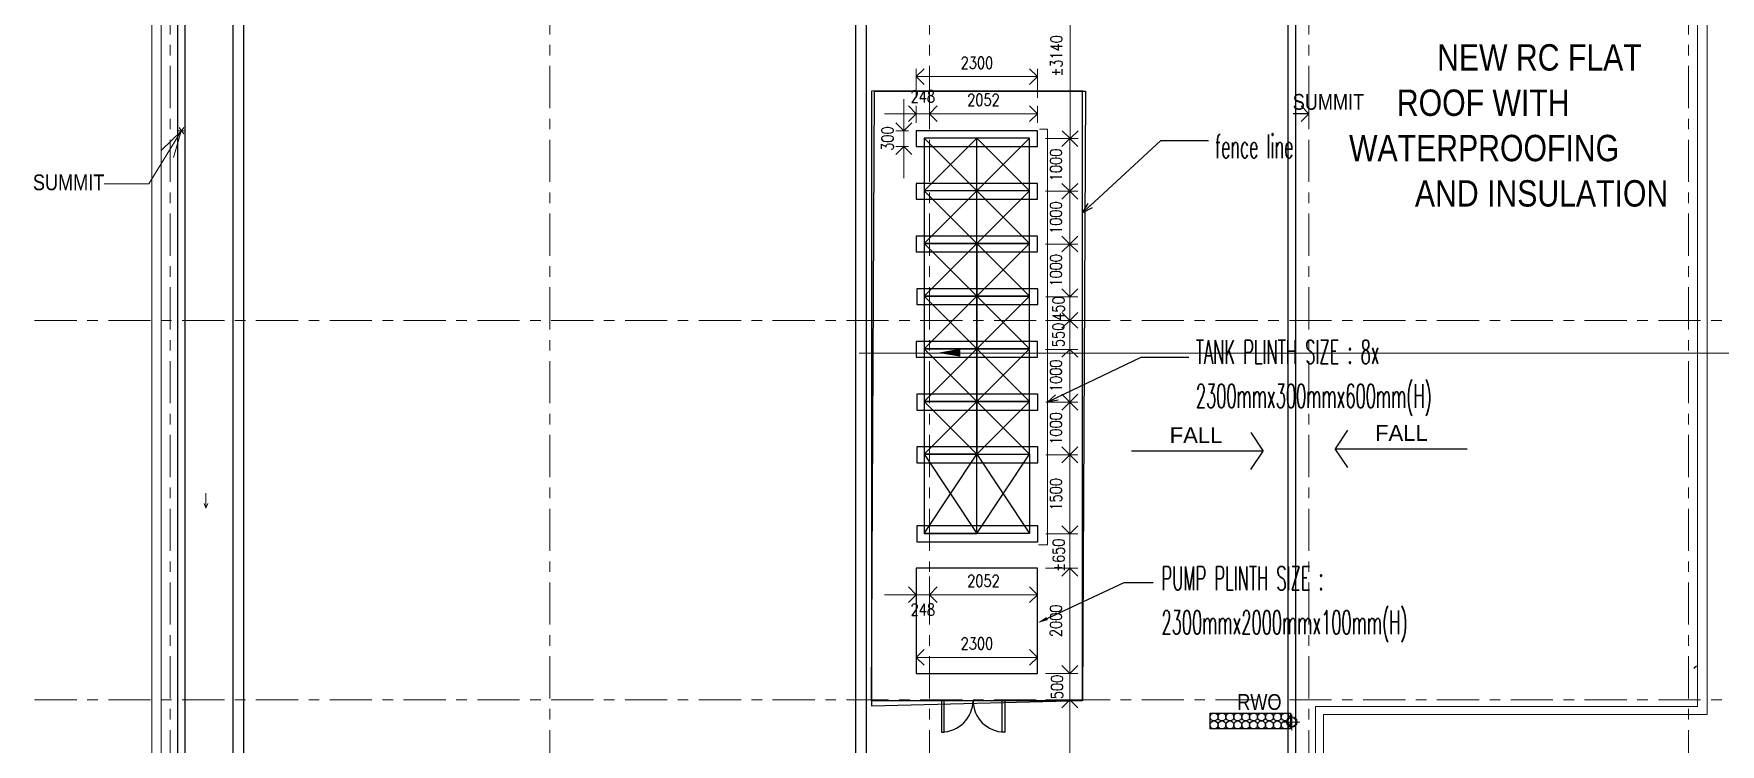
# Model space of a CAD drawing. Header units: millimetres. Extents: x 401980 to 1130603, y 21610 to 442280.
# Drawn here: x 910577 to 942565, y 132878 to 146361 of the extents above; entities that cross this region are included whole.
import ezdxf
from ezdxf.lldxf.tags import DXFTag

# ---------------------------------------------------------------- set-up
doc = ezdxf.new("R2010")
doc.units = ezdxf.units.MM
doc.header["$LTSCALE"] = 100
doc.linetypes.add('IDA - Grid Line', pattern=[14, 8, -2, 2, -2])
for name, color, linetype, lineweight in [('A-_ANOT----_A', 8, 'Continuous', 9), ('A-_ANOT----_A-2', 8, 'Continuous', 25), ('A-_ANOTTEXT_T', 8, 'Continuous', 9), ('A-_DETA----_E-1', 8, 'Continuous', 9), ('A-_DETA----_E-2', 8, 'Continuous', 9), ('A-_GENM----_M-9', 8, 'Continuous', 9), ('A-_WALL----_E', 8, 'Continuous', 9), ('M-_WATR----_E', 8, 'Continuous', 9), ('M-_WATR----_E-1', 8, 'Continuous', 9), ('S-_ANOTGRID_E-1', 8, 'IDA - Grid Line', 9)]:
    doc.layers.add(name, color=color, linetype=linetype, lineweight=lineweight)
for name, color, linetype in [('E-P-Iso-DB', 1, 'Continuous'), ('FENCE LINE', 8, 'S-FENCE'), ('M-_DWAT FHP', 1, 'Continuous'), ('M-_DWAT----_E-N', 8, 'Continuous'), ('M-_DWATCOPI_E-N', 8, 'Continuous'), ('M-_FIRE----_T-_N', 3, 'Continuous'), ('M-_SANI----_T-N', 160, 'Continuous'), ('M-_SANITEXT', 160, 'Continuous'), ('M-ACMV_Plinth', 5, 'Continuous'), ('M-ACMV_Ref Pipe', 134, '500-1-RP')]:
    doc.layers.add(name, color=color, linetype=linetype)
doc.styles.add('Arial Narrow_1', font='ARIALN.TTF', dxfattribs={"height": 90})
doc.styles.add('Arial_3', font='arial.ttf', dxfattribs={"height": 200})
doc.styles.add('MtXpl_simplex_shx', font='simplex.shx')
doc.styles.add('TW_Romans', font='romans.shx', dxfattribs={"width": 0.8})
doc.linetypes.add('500-1-RP', pattern='A,0.75,-0.5,0.75,-0.5,0.75,-0.5,0.75,-1.7,["RP",Standard,S=1,R=0,X=-1,Y=-0.5],-1.7', length=7.9)
tags = doc.linetypes.add('S-FENCE', pattern='A,0.3,-0.1,["/",Standard,S=0.1,R=0,X=-0.05,Y=-0.05],-0.1', length=0.5).pattern_tags.tags
tags[15:16] = [DXFTag(74, 4), DXFTag(75, 0), DXFTag(340, '0'), DXFTag(46, 1.0), DXFTag(50, 0.0), DXFTag(44, 0.0), DXFTag(45, 0.0)]
tags[4:5] = [DXFTag(74, 4), DXFTag(75, 0), DXFTag(340, '0'), DXFTag(46, 1.0), DXFTag(50, 0.0), DXFTag(44, 0.0), DXFTag(45, 0.0)]

# ---------------------------------------------------------------- blocks, each defined once
blk = doc.blocks.new('_Open30')
at = {"color": 0, "linetype": 'ByBlock', "lineweight": -2}
for p, q in [((-1, 0.27), (0, 0)), ((0, 0), (-1, -0.27)), ((0, 0), (-1, 0))]:
    blk.add_line(p, q, dxfattribs=at)
blk = doc.blocks.new('_Open90')
at = {"color": 0, "linetype": 'ByBlock', "lineweight": -2}
for p, q in [((0, 0), (-1, 0)), ((-0.5, 0.5), (0, 0)), ((0, 0), (-0.5, -0.5))]:
    blk.add_line(p, q, dxfattribs=at)
blk = doc.blocks.new('Archi 3')
at = {"layer": 'A-_ANOTTEXT_T'}
blk.add_hatch(color=8, dxfattribs=at).paths.add_polyline_path([(927764, 140308), (928139, 140242), (928139, 140374)])
at = {"color": 8}
for p, q in [((913301, 184202), (913301, 104852)), ((913451, 104852), (913451, 184202)), ((914362, 122120), (914362, 171966)), ((926366, 171966), (926366, 122120)), ((914562, 122320), (914562, 171766)), ((926166, 171766), (926166, 122320)), ((934364, 158111), (934364, 130931)), ((934514, 130931), (934514, 158111))]:
    blk.add_line(p, q, dxfattribs=at)
at = {"color": 8, "linetype": 'ByBlock', "lineweight": -2}
for p, q in [((934614, 144994), (934764, 144844)), ((934764, 144844), (934464, 144844)), ((934764, 144844), (934614, 144694))]:
    blk.add_line(p, q, dxfattribs=at)
at = {"color": 8, "lineweight": 9}
for p, q in [((929653, 144549), (929802, 144549)), ((929802, 144549), (929802, 136660)), ((929802, 136660), (929636, 136660))]:
    blk.add_line(p, q, dxfattribs=at)
at = {"color": 8, "linetype": 'ByBlock'}
blk.add_line((942064, 134320), (942114, 134370), dxfattribs=at)
blk.add_line((942064, 134320), (942114, 134370), dxfattribs=at)
at = {"color": 8, "lineweight": -2}
blk.add_line((942089, 134296), (942089, 134295), dxfattribs=at)
blk.add_line((942089, 134296), (942089, 134295), dxfattribs=at)
at = {"layer": 'A-_ANOT----_A-2', "color": 8, "lineweight": 13}
for p, q in [((930236, 147211), (930236, 144671)), ((927316, 145144), (927316, 145697)), ((929616, 145144), (929616, 145697)), ((927616, 145547), (929316, 145547)), ((927080, 144821), (927080, 145121)), ((927316, 144671), (927316, 144994)), ((927564, 144671), (927564, 144994)), ((927564, 144671), (927564, 144994)), ((929616, 144671), (929616, 144994)), ((927016, 144844), (926716, 144844)), ((927564, 144844), (927316, 144844)), ((929316, 144844), (927864, 144844)), ((927864, 144844), (928164, 144844)), ((927166, 144521), (926930, 144521)), ((927080, 144521), (927080, 144221)), ((929766, 144371), (930386, 144371)), ((929766, 144371), (930378, 144371)), ((927166, 144221), (926930, 144221)), ((930228, 144071), (930228, 143671)), ((927080, 143921), (927080, 143621)), ((929766, 143371), (930378, 143371)), ((929766, 143371), (930378, 143371)), ((930228, 143071), (930228, 142671)), ((929766, 142371), (930378, 142371)), ((929766, 142371), (930378, 142371)), ((930228, 141671), (930228, 142071)), ((930228, 141671), (930228, 141971)), ((930228, 141221), (930228, 141521)), ((929774, 141371), (930378, 141371)), ((929774, 141371), (930378, 141371)), ((930228, 140921), (930228, 141371)), ((929766, 140921), (930378, 140921)), ((929766, 140921), (930378, 140921)), ((930228, 140371), (930228, 140921)), ((930228, 140621), (930228, 140321)), ((929766, 140371), (930378, 140371)), ((929766, 140371), (930378, 140371)), ((930228, 140071), (930228, 139671)), ((930228, 140071), (930228, 139771)), ((929774, 139371), (930378, 139371)), ((929774, 139371), (930378, 139371)), ((930228, 139071), (930228, 138671)), ((929774, 138371), (930378, 138371)), ((929774, 138371), (930378, 138371)), ((930228, 138071), (930228, 137171)), ((930228, 137171), (930228, 137471)), ((929774, 136871), (930378, 136871)), ((929774, 136871), (930378, 136871)), ((930228, 136221), (930228, 136871)), ((927316, 136061), (927316, 135567)), ((927564, 136061), (927564, 135567)), ((927564, 136061), (927564, 135567)), ((929616, 136061), (929616, 135567)), ((929766, 136221), (930378, 136221)), ((929766, 136221), (930378, 136221)), ((927016, 135717), (926716, 135717)), ((927564, 135717), (927316, 135717)), ((927864, 135717), (929316, 135717)), ((927864, 135717), (928164, 135717)), ((930228, 135921), (930228, 134521)), ((930228, 135921), (930228, 135621)), ((927316, 134361), (927316, 134678)), ((929616, 134361), (929616, 134678)), ((930228, 134521), (930228, 134821)), ((927616, 134528), (929316, 134528)), ((929766, 134221), (930378, 134221)), ((929766, 134221), (930378, 134221)), ((930228, 134221), (930228, 133721)), ((929766, 133721), (930378, 133721)), ((929766, 133721), (930378, 133721)), ((930228, 131411), (930228, 133421)), ((930228, 133421), (930228, 133121))]:
    blk.add_line(p, q, dxfattribs=at)
at = {"layer": 'A-_ANOT----_A-2', "color": 8}
for p, q in [((935497, 138839), (935262, 138485)), ((933663, 138797), (933898, 138443)), ((933898, 138443), (931398, 138443)), ((933661, 138091), (933898, 138443)), ((935262, 138485), (937762, 138485)), ((935499, 138133), (935262, 138485))]:
    blk.add_line(p, q, dxfattribs=at)
at = {"layer": 'A-_ANOTTEXT_T', "color": 8}
for p, q in [((913376, 144509), (912759, 143513)), ((913376, 144509), (912759, 143513)), ((913376, 144509), (912999, 144154)), ((913376, 144509), (912999, 144154)), ((913376, 144509), (913226, 144013)), ((913376, 144509), (913226, 144013)), ((912348, 143513), (911913, 143513)), ((912348, 143513), (911913, 143513)), ((912759, 143513), (912348, 143513)), ((912759, 143513), (912348, 143513)), ((926232, 140298), (943108, 140298)), ((928139, 140374), (927764, 140308)), ((927764, 140308), (928139, 140242)), ((928139, 140242), (928139, 140374))]:
    blk.add_line(p, q, dxfattribs=at)
at = {"layer": 'A-_DETA----_E-1', "color": 8}
for p, q in [((913306, 144521), (913456, 144521)), ((913306, 144521), (913456, 144521)), ((913381, 144521), (913338, 144582)), ((913381, 144521), (913338, 144582)), ((913381, 144521), (913338, 144459)), ((913381, 144521), (913338, 144459)), ((913381, 144521), (913424, 144582)), ((913381, 144521), (913424, 144582)), ((913381, 144521), (913421, 144463)), ((913381, 144521), (913421, 144463))]:
    blk.add_line(p, q, dxfattribs=at)
at = {"layer": 'A-_DETA----_E-2', "color": 8}
blk.add_circle((934439, 133302), 100, dxfattribs=at)
at = {"layer": 'A-_GENM----_M-9', "color": 8}
for p, q in [((913844, 137646), (913844, 137361)), ((913844, 137646), (913844, 137361)), ((913844, 137361), (913812, 137447)), ((913844, 137361), (913812, 137447)), ((913844, 137361), (913876, 137447)), ((913844, 137361), (913876, 137447))]:
    blk.add_line(p, q, dxfattribs=at)
at = {"layer": 'A-_WALL----_E', "color": 8}
for p, q in [((912814, 104646), (912814, 184396)), ((912994, 184246), (912994, 104796)), ((942134, 133596), (942134, 155446)), ((942314, 155446), (942314, 133446)), ((934889, 130931), (934889, 133596)), ((935039, 133596), (934889, 133596)), ((935039, 133596), (942134, 133596)), ((942089, 133446), (935039, 133446)), ((935039, 133446), (935039, 130931)), ((942089, 133446), (942314, 133446))]:
    blk.add_line(p, q, dxfattribs=at)
at = {"layer": 'FENCE LINE', "color": 8, "ltscale": 2500}
for p, q in [((930466, 145275), (926466, 145271)), ((926466, 133700), (926523, 145273)), ((926466, 145271), (926466, 133611)), ((926523, 145273), (930523, 145273)), ((930466, 133711), (930466, 145275)), ((930523, 145273), (930466, 133700)), ((926466, 133611), (930466, 133711)), ((930466, 133700), (926466, 133700))]:
    blk.add_line(p, q, dxfattribs=at)
at = {"layer": 'FENCE LINE', "color": 8}
for p, q in [((927793, 133711), (927793, 133111)), ((927843, 133111), (927843, 133711)), ((928943, 133111), (928943, 133711)), ((928993, 133711), (928993, 133111)), ((927793, 133111), (927843, 133111)), ((928993, 133111), (928943, 133111))]:
    blk.add_line(p, q, dxfattribs=at)
for centre, start, end in [((927793, 133711), 270, 0), ((928993, 133711), 180, 270)]:
    blk.add_arc(centre, 600, start, end, dxfattribs=at)
at = {"layer": 'M-_DWAT FHP', "color": 8, "lineweight": 13}
blk.add_line((934764, 144671), (934764, 144994), dxfattribs=at)
at = {"layer": 'M-_DWAT----_E-N', "color": 8}
for p, q in [((929466, 144381), (927466, 144381)), ((927466, 144381), (927466, 142381)), ((927466, 144381), (928466, 143381)), ((929466, 144381), (927466, 144381)), ((927466, 144381), (927466, 142381)), ((927466, 144381), (928466, 143381)), ((929466, 144381), (927466, 144381)), ((927466, 144381), (927466, 142381)), ((927466, 144381), (928466, 143381)), ((929466, 144381), (927466, 144381)), ((927466, 144381), (927466, 141381)), ((927466, 144381), (928466, 143381)), ((927466, 144381), (928466, 143381)), ((927466, 144381), (928466, 143381)), ((927466, 143381), (928466, 144381)), ((927466, 144381), (928466, 143381)), ((928466, 142381), (928466, 144381)), ((928466, 142381), (928466, 144381)), ((928466, 143381), (929466, 144381)), ((928466, 144381), (929466, 143381)), ((928466, 142381), (928466, 144381)), ((928466, 142381), (928466, 144381)), ((928466, 143381), (929466, 144381)), ((928466, 144381), (929466, 143381)), ((928466, 142381), (928466, 144381)), ((928466, 142381), (928466, 144381)), ((928466, 143381), (929466, 144381)), ((928466, 144381), (929466, 143381)), ((928466, 142381), (928466, 144381)), ((928466, 142381), (928466, 144381)), ((928466, 143381), (929466, 144381)), ((928466, 144381), (929466, 143381)), ((928466, 142381), (928466, 144381)), ((928466, 142381), (928466, 144381)), ((928466, 143381), (929466, 144381)), ((928466, 144381), (929466, 143381)), ((928466, 142381), (928466, 144381)), ((928466, 142381), (928466, 144381)), ((928466, 143381), (929466, 144381)), ((928466, 144381), (929466, 143381)), ((928466, 142381), (928466, 144381)), ((928466, 142381), (928466, 144381)), ((928466, 143381), (929466, 144381)), ((928466, 144381), (929466, 143381)), ((929466, 142381), (929466, 144381)), ((929466, 142381), (929466, 144381)), ((929466, 142381), (929466, 144381)), ((929466, 141381), (929466, 144381)), ((929466, 143381), (927466, 143381)), ((927466, 142381), (928466, 143381)), ((927466, 143381), (928466, 142381)), ((929466, 143381), (927466, 143381)), ((927466, 142381), (928466, 143381)), ((927466, 143381), (928466, 142381)), ((929466, 143381), (927466, 143381)), ((927466, 142381), (928466, 143381)), ((927466, 143381), (928466, 142381)), ((927466, 142381), (928466, 143381)), ((927466, 143381), (928466, 142381)), ((927466, 142381), (928466, 143381)), ((927466, 143381), (928466, 142381)), ((929466, 143381), (927466, 143381)), ((927466, 142381), (928466, 143381)), ((927466, 143381), (928466, 142381)), ((927466, 142381), (928466, 143381)), ((927466, 143381), (928466, 142381)), ((928466, 142381), (929466, 143381)), ((928466, 143381), (929466, 142381)), ((928466, 142381), (929466, 143381)), ((928466, 143381), (929466, 142381)), ((928466, 142381), (929466, 143381)), ((928466, 143381), (929466, 142381)), ((928466, 142381), (929466, 143381)), ((928466, 143381), (929466, 142381)), ((928466, 142381), (929466, 143381)), ((928466, 143381), (929466, 142381)), ((928466, 142381), (929466, 143381)), ((928466, 143381), (929466, 142381)), ((928466, 142381), (929466, 143381)), ((928466, 143381), (929466, 142381)), ((927466, 142381), (929466, 142381)), ((927466, 142381), (929466, 142381)), ((927466, 142381), (929466, 142381)), ((928466, 142381), (927466, 142381)), ((927466, 142381), (927466, 141381)), ((927466, 141381), (928466, 142381)), ((927466, 142381), (928466, 141381)), ((928466, 141381), (928466, 142381)), ((929466, 142381), (928466, 142381)), ((928466, 142381), (928466, 141381)), ((928466, 141381), (929466, 142381)), ((928466, 142381), (929466, 141381)), ((929466, 141381), (929466, 142381)), ((929466, 141381), (927466, 141381)), ((929466, 141381), (927466, 141381)), ((929466, 141381), (927466, 141381)), ((927466, 141381), (929466, 141381)), ((929466, 141381), (927466, 141381)), ((927466, 141381), (928466, 141381)), ((928466, 141381), (927466, 141381)), ((927466, 141381), (927466, 140381)), ((927466, 140381), (928466, 141381)), ((927466, 141381), (928466, 140381)), ((928466, 141381), (929466, 141381)), ((928466, 140381), (928466, 141381)), ((929466, 141381), (928466, 141381)), ((928466, 141381), (928466, 140381)), ((928466, 140381), (929466, 141381)), ((928466, 141381), (929466, 140381)), ((929466, 140381), (929466, 141381)), ((929466, 140381), (927466, 140381)), ((929466, 140381), (927466, 140381)), ((929466, 140381), (927466, 140381)), ((929466, 140381), (927466, 140381)), ((927466, 140381), (928466, 140381)), ((928466, 140381), (927466, 140381)), ((927466, 140381), (927466, 139381)), ((927466, 139381), (928466, 140381)), ((927466, 140381), (928466, 139381)), ((928466, 140381), (929466, 140381)), ((928466, 139381), (928466, 140381)), ((929466, 140381), (928466, 140381)), ((928466, 140381), (928466, 139381)), ((928466, 139381), (929466, 140381)), ((928466, 140381), (929466, 139381)), ((929466, 139381), (929466, 140381)), ((929466, 139381), (927466, 139381)), ((929466, 139381), (927466, 139381)), ((929466, 139381), (927466, 139381)), ((929466, 139381), (927466, 139381)), ((927466, 139381), (928466, 139381)), ((928466, 139381), (927466, 139381)), ((927466, 139381), (927466, 138381)), ((927466, 138381), (928466, 139381)), ((927466, 139381), (928466, 138381)), ((928466, 139381), (929466, 139381)), ((928466, 138381), (928466, 139381)), ((929466, 139381), (928466, 139381)), ((928466, 139381), (928466, 138381)), ((928466, 138381), (929466, 139381)), ((928466, 139381), (929466, 138381)), ((929466, 138381), (929466, 139381)), ((927466, 138381), (928466, 138381)), ((927466, 138381), (928466, 136881)), ((928466, 138381), (927466, 138381)), ((927466, 138381), (927466, 136881)), ((927466, 136881), (928466, 138381)), ((928466, 138381), (929466, 138381)), ((928466, 136881), (929466, 138381)), ((928466, 138381), (929466, 136881)), ((928466, 136881), (928466, 138381)), ((928466, 136881), (928466, 138381)), ((928466, 138381), (929466, 138381)), ((929466, 138381), (929466, 136881)), ((927466, 136881), (928466, 136881)), ((929466, 136881), (927466, 136881)), ((929466, 136881), (927466, 136881)), ((929466, 136881), (927466, 136881)), ((929466, 136881), (927466, 136881)), ((929466, 136881), (928466, 136881))]:
    blk.add_line(p, q, dxfattribs=at)
at = {"layer": 'M-_DWATCOPI_E-N', "color": 8}
for p, q in [((929616, 136221), (927316, 136221)), ((927316, 136221), (927316, 134221)), ((929616, 134221), (929616, 136221)), ((927316, 134221), (929616, 134221))]:
    blk.add_line(p, q, dxfattribs=at)
at = {"layer": 'M-_FIRE----_T-_N', "color": 8}
blk.add_lwpolyline([(929797, 135265), (931258, 135946), (931808, 135946)], dxfattribs=at)
blk.add_solid([(929811, 135235), (929616, 135181), (929783, 135295)], dxfattribs=at)
at = {"layer": 'M-_SANITEXT', "color": 8}
for points in [[(930613, 143098), (931955, 144335), (932859, 144335)], [(929982, 139457), (931582, 140224), (932486, 140224)]]:
    blk.add_lwpolyline(points, dxfattribs=at)
at = {"layer": 'M-_WATR----_E', "color": 8}
for p, q in [((934438, 133442), (934438, 133142)), ((934289, 133299), (934589, 133299))]:
    blk.add_line(p, q, dxfattribs=at)
at = {"layer": 'M-_WATR----_E-1', "color": 8}
for start, end in [(0, 180), (180, 0)]:
    blk.add_arc((934439, 133299), 84.1, start, end, dxfattribs=at)
at = {"layer": 'M-ACMV_Plinth', "color": 8}
for p, q in [((929616, 144521), (927316, 144521)), ((927316, 144521), (927316, 144221)), ((929616, 144221), (929616, 144521)), ((927316, 144221), (929616, 144221)), ((929616, 143521), (927316, 143521)), ((927316, 143521), (927316, 143221)), ((929616, 143221), (929616, 143521)), ((927316, 143221), (929616, 143221)), ((929616, 142521), (927316, 142521)), ((927316, 142521), (927316, 142221)), ((929616, 142221), (929616, 142521)), ((927316, 142221), (929616, 142221)), ((929624, 141521), (927324, 141521)), ((927324, 141521), (927324, 141221)), ((929624, 141221), (929624, 141521)), ((927324, 141221), (929624, 141221)), ((929616, 140521), (927316, 140521)), ((927316, 140521), (927316, 140221)), ((929616, 140221), (929616, 140521)), ((927316, 140221), (929616, 140221)), ((929624, 139521), (927324, 139521)), ((927324, 139521), (927324, 139221)), ((929624, 139221), (929624, 139521)), ((927324, 139221), (929624, 139221)), ((929624, 138521), (927324, 138521)), ((927324, 138521), (927324, 138221)), ((929624, 138221), (929624, 138521)), ((927324, 138221), (929624, 138221)), ((929624, 137021), (927324, 137021)), ((927324, 137021), (927324, 136721)), ((929624, 136721), (929624, 137021)), ((927324, 136721), (929624, 136721)), ((929616, 136221), (927316, 136221)), ((927316, 136221), (927316, 134221)), ((929616, 134221), (929616, 136221)), ((927316, 134221), (929616, 134221))]:
    blk.add_line(p, q, dxfattribs=at)
at = {"layer": 'M-ACMV_Ref Pipe', "color": 8, "linetype": 'Continuous'}
blk.add_lwpolyline([(934414, 133471), (934414, 133171), (932889, 133171), (932889, 133471)], close=True, dxfattribs=at)
for centre in [(932964, 133396), (933114, 133396), (933264, 133396), (933414, 133396), (933564, 133396), (933714, 133396), (933864, 133396), (934014, 133396), (934164, 133396), (934314, 133396), (932964, 133246), (933114, 133246), (933264, 133246), (933414, 133246), (933564, 133246), (933714, 133246), (933864, 133246), (934014, 133246), (934164, 133246), (934314, 133246)]:
    blk.add_circle(centre, 75, dxfattribs=at)
at = {"layer": 'S-_ANOTGRID_E-1', "color": 8}
for p, q in [((913164, 203149), (913164, 100314)), ((920364, 203149), (920364, 100314)), ((927564, 203149), (927564, 100314)), ((934764, 203149), (934764, 100314)), ((941964, 203149), (941964, 100314)), ((910592, 140921), (957417, 140921)), ((910592, 133721), (957417, 133721))]:
    blk.add_line(p, q, dxfattribs=at)
at = {"layer": 'A-_ANOT----_A-2', "color": 8, "lineweight": 13, "xscale": 300, "yscale": 300, "zscale": 300}
for p, rotation in [((927316, 145547), 180), ((927564, 144844), 180), ((927564, 144844), 180), ((927080, 144521), 270), ((930236, 144371), 270), ((930228, 144371), 90), ((927080, 144221), 90), ((930228, 143371), 270), ((930228, 143371), 90), ((930228, 142371), 270), ((930228, 142371), 90), ((930228, 141371), 270), ((930228, 141371), 270), ((930228, 140921), 270), ((930228, 140921), 90), ((930228, 140371), 90), ((930228, 140371), 90), ((930228, 139371), 270), ((930228, 139371), 90), ((930228, 138371), 270), ((930228, 138371), 90), ((930228, 136871), 270), ((930228, 136871), 270), ((930228, 136221), 90), ((930228, 136221), 90), ((927564, 135717), 180), ((927564, 135717), 180), ((927316, 134528), 180), ((930228, 134221), 270), ((930228, 134221), 270), ((930228, 133721), 90), ((930228, 133721), 90)]:
    blk.add_blockref('_Open90', p, dxfattribs=dict(at, rotation=rotation))
for p in [(929616, 145547), (927316, 144844), (929616, 144844), (927316, 135717), (929616, 135717), (929616, 134528)]:
    blk.add_blockref('_Open90', p, dxfattribs=at)
at = {"layer": 'M-_SANITEXT', "color": 8, "xscale": 200, "yscale": 200, "zscale": 200}
for p, rotation in [((930466, 142963), 222.6621387226056), ((929802, 139371), 205.5949743880523)]:
    blk.add_blockref('_Open30', p, dxfattribs=dict(at, rotation=rotation))
at = {"layer": 'A-_ANOT----_A', "color": 8, "style": 'Arial_3'}
for p in [(932122, 138595), (936017, 138636)]:
    blk.add_text('FALL', height=300, dxfattribs=at).set_placement(p)
at = {"layer": 'A-_ANOT----_A-2', "color": 8, "char_height": 225, "attachment_point": 5, "rotation": 90, "style": 'TW_Romans'}
for s, insert in [('%%P3140', (929973, 145941)), ('300', (926771, 144371)), ('1000', (929965, 143871)), ('1000', (929965, 142871)), ('1000', (929965, 141871)), ('450', (930013, 141146)), ('550', (930011, 140646)), ('1000', (929965, 139871)), ('1000', (929965, 138871)), ('1500', (929965, 137621)), ('%%P650', (930016, 136466)), ('2000', (929965, 135221)), ('500', (929985, 133966))]:
    blk.add_mtext(s, dxfattribs=dict(at, insert=insert))
at = {"layer": 'A-_ANOT----_A-2', "color": 8, "char_height": 225, "attachment_point": 5, "style": 'TW_Romans'}
for s, insert in [('2300', (928466, 145810)), ('248', (927440, 145171)), ('2052', (928590, 145107)), ('2052', (928590, 135979)), ('248', (927440, 135433)), ('2300', (928466, 134790))]:
    blk.add_mtext(s, dxfattribs=dict(at, insert=insert))
at = {"layer": 'A-_ANOTTEXT_T', "color": 8, "style": 'Arial Narrow_1'}
for s, height, p in [('NEW RC FLAT', 500, (937195, 145662)), ('ROOF WITH', 500, (936431, 144802)), ('SUMMIT', 300, (934456, 144918)), ('WATERPROOFING', 500, (935524, 143942)), ('SUMMIT', 300, (910561, 143391)), ('SUMMIT', 300, (910561, 143391)), ('AND INSULATION', 500, (936774, 143082)), ('RWO', 300, (933404, 133531))]:
    blk.add_text(s, height=height, dxfattribs=at).set_placement(p)
at = {"layer": 'M-_SANI----_T-N', "color": 8, "style": 'MtXpl_simplex_shx', "width": 0.5}
for s, p in [('TANK PLINTH SIZE : 8x', (932620, 140099, 0)), ('2300mmx300mmx600mm(H)', (932620, 139263, 0)), ('PUMP PLINTH SIZE :', (931967, 135803, 0)), ('2300mmx2000mmx100mm(H)', (931967, 134967, 0))]:
    blk.add_text(s, height=450, dxfattribs=at).set_placement(p)
at = {"layer": 'M-_SANITEXT', "color": 8, "style": 'MtXpl_simplex_shx', "width": 0.5}
blk.add_text('fence line', height=450, dxfattribs=at).set_placement((932984, 143997))

msp = doc.modelspace()

# ---------------------------------------------------------------- block references
at = {"layer": 'E-P-Iso-DB', "color": 8}
msp.add_blockref('Archi 3', (0, 0), dxfattribs=at)

doc.saveas('drawing.dxf')
